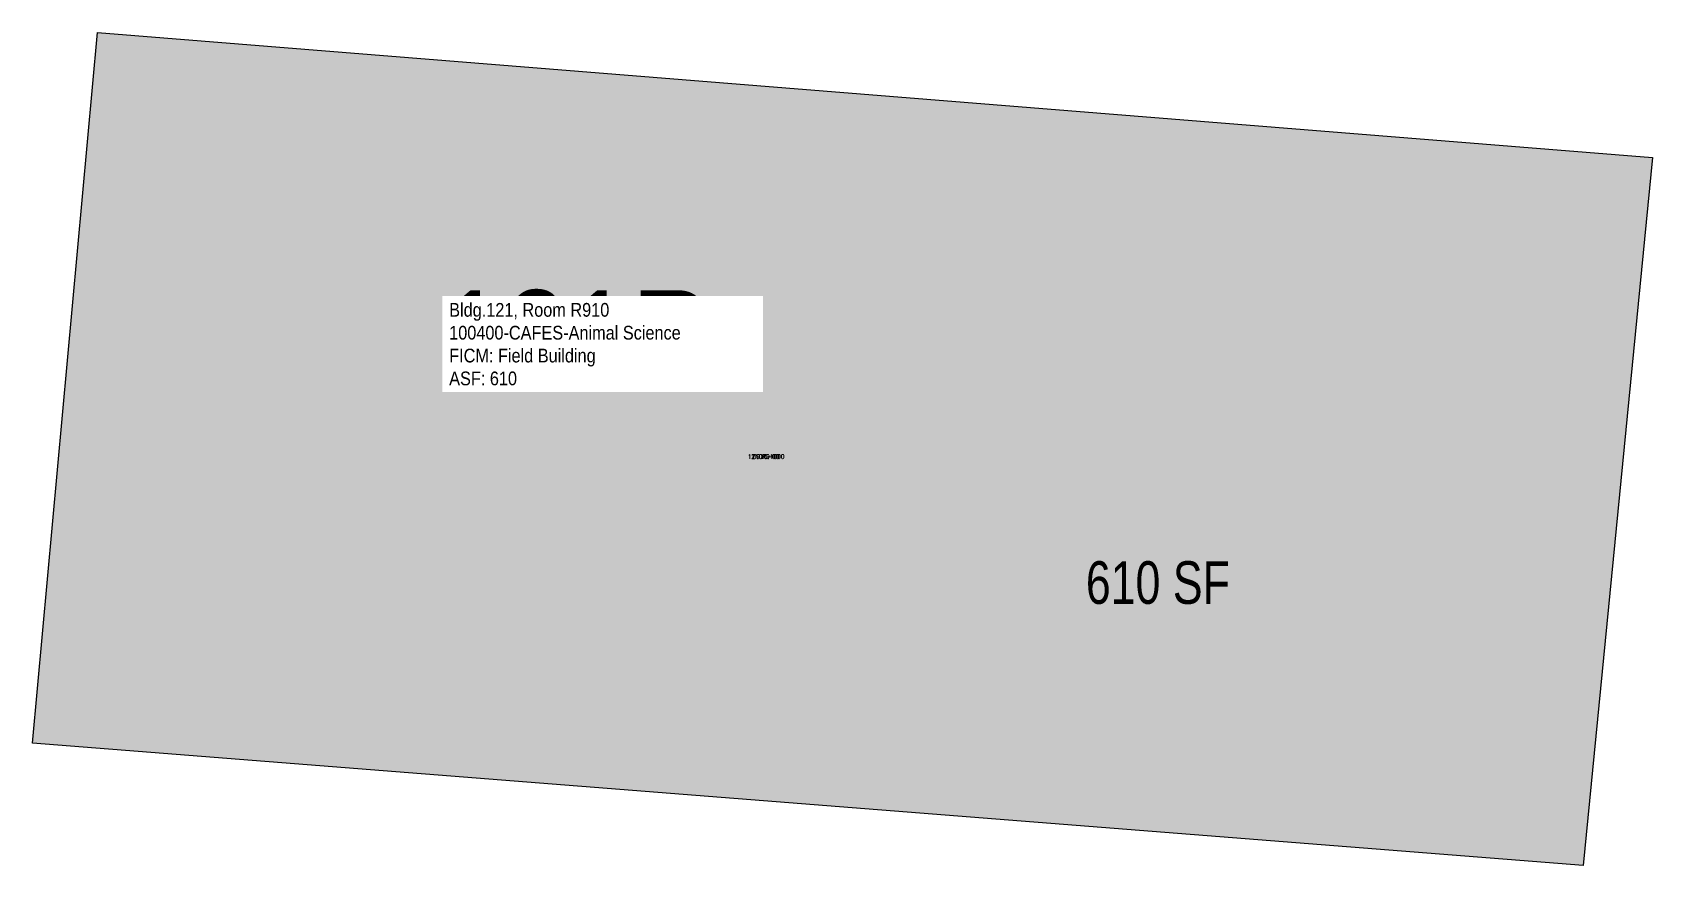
# Model space of a CAD drawing. Header units: inches. Extents: x 69135491 to 69135947, y 27728673 to 27728907.
import ezdxf
from ezdxf.enums import TextEntityAlignment as Align

# ---------------------------------------------------------------- set-up
doc = ezdxf.new("R2010")
doc.units = ezdxf.units.IN
doc.header["$MEASUREMENT"] = 0
for name, color, linetype in [('A-IDEN-RNUM', 7, 'Continuous'), ('A-IDEN-SNUM', 4, 'Continuous'), ('A-IDEN-VNUM', 4, 'Continuous'), ('A-WALL', 5, 'Continuous'), ('AREA-ASSIGN', 7, 'Continuous'), ('AREA-GROSS', 1, 'Continuous'), ('AREA-TEXT', 3, 'Continuous'), ('Rooms-Category-Color', 7, 'Continuous'), ('Rooms-College-Color', 7, 'Continuous'), ('Rooms-Department-Color', 7, 'Continuous'), ('Rooms-Division-Color', 7, 'Continuous'), ('Rooms-Information', 7, 'Continuous')]:
    doc.layers.add(name, color=color, linetype=linetype)
doc.styles.add('CP_AREA', font='arial.ttf', dxfattribs={"height": 15})
doc.styles.add('CP_ROOMVNUMBER', font='arial.ttf', dxfattribs={"width": 0.85, "height": 0.075})
doc.styles.add('ROOMSNUMBER', font='TXT.SHX', dxfattribs={"height": 1})

msp = doc.modelspace()

# ---------------------------------------------------------------- hatches: boundary and pattern name
at = {"layer": 'Rooms-Category-Color', "true_color": 0xfbafa2}
msp.add_hatch(color=21, dxfattribs=at).paths.add_polyline_path([(69135947.12, 27728871.76), (69135927.59, 27728672.55), (69135491.2, 27728706.95), (69135509.51, 27728906.91)])
at = {"layer": 'Rooms-College-Color', "true_color": 0xe3c5e1}
msp.add_hatch(color=254, dxfattribs=at).paths.add_polyline_path([(69135947.12, 27728871.76), (69135927.59, 27728672.55), (69135491.2, 27728706.95), (69135509.51, 27728906.91)])
at = {"layer": 'Rooms-Department-Color', "true_color": 0xe3c5e1}
msp.add_hatch(color=254, dxfattribs=at).paths.add_polyline_path([(69135947.12, 27728871.76), (69135927.59, 27728672.55), (69135491.2, 27728706.95), (69135509.51, 27728906.91)])
at = {"layer": 'Rooms-Division-Color', "true_color": 0xe3c5e1}
msp.add_hatch(color=254, dxfattribs=at).paths.add_polyline_path([(69135947.12, 27728871.76), (69135927.59, 27728672.55), (69135491.2, 27728706.95), (69135509.51, 27728906.91)])

# ---------------------------------------------------------------- linework, layer by layer
at = {"layer": 'A-WALL'}
msp.add_lwpolyline([(69135509.51, 27728906.91), (69135947.12, 27728871.76), (69135927.59, 27728672.55), (69135491.2, 27728706.95), (69135509.51, 27728906.91)], dxfattribs=at)
at = {"layer": 'AREA-ASSIGN'}
msp.add_lwpolyline([(69135947.12, 27728871.76), (69135927.59, 27728672.55), (69135491.2, 27728706.95), (69135509.51, 27728906.91)], close=True, dxfattribs=at)
at = {"layer": 'AREA-GROSS'}
msp.add_lwpolyline([(69135947.12, 27728871.76), (69135927.59, 27728672.55), (69135491.2, 27728706.95), (69135509.51, 27728906.91)], close=True, dxfattribs=at)

# ---------------------------------------------------------------- texts
at = {"layer": 'A-IDEN-RNUM', "style": 'ROOMSNUMBER'}
msp.add_text('0910-00', height=1.2, dxfattribs=at).set_placement((69135697.67, 27728787.6), align=Align.MIDDLE)
at = {"layer": 'A-IDEN-SNUM', "style": 'ROOMSNUMBER'}
msp.add_text('1210R91000', height=1.2, dxfattribs=at).set_placement((69135697.67, 27728787.6), align=Align.MIDDLE)
at = {"layer": 'A-IDEN-VNUM', "style": 'CP_ROOMVNUMBER', "width": 0.85}
msp.add_text('121R', height=27, dxfattribs=at).set_placement((69135644.54, 27728821.1), align=Align.MIDDLE)
at = {"layer": 'AREA-TEXT', "style": 'CP_AREA', "width": 0.75}
msp.add_text('610 SF', height=12, dxfattribs=at).set_placement((69135807.91, 27728752.17), align=Align.MIDDLE_CENTER)

# ---------------------------------------------------------------- next in the draw order: texts
at = {"layer": 'Rooms-Information', "insert": (69135608.48, 27728807.6), "char_height": 3.8571, "width": 86.4, "attachment_point": 7, "style": 'CP_ROOMVNUMBER', "bg_fill": 3, "box_fill_scale": 1.5, "bg_fill_color": 256, "bg_fill_true_color": 13158600, "bg_fill_transparency": 0}
msp.add_mtext('Bldg.121, Room R910^M^J100400-CAFES-Animal Science^M^JFICM: Field Building^M^JASF: 610', dxfattribs=at)

doc.saveas('drawing.dxf')
